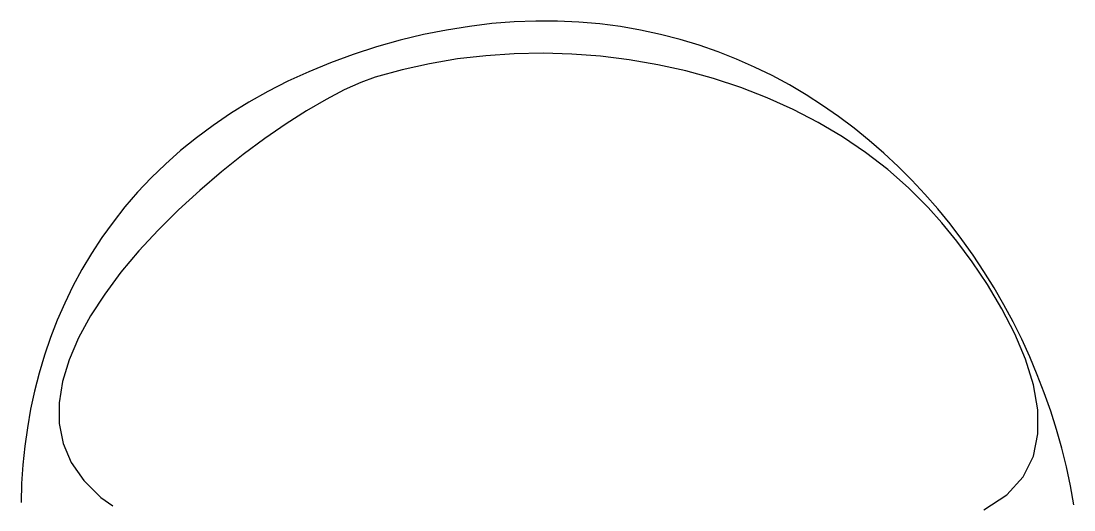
# Model space of a CAD drawing. Header units: metres. Extents: x 63 to 1153, y 57 to 743.
# Drawn here: x 62.9 to 98.75, y 73.6 to 90.23 of the extents above; entities that cross this region are included whole.
import ezdxf

# ---------------------------------------------------------------- set-up
doc = ezdxf.new("R2010")
doc.units = ezdxf.units.M

msp = doc.modelspace()

# ---------------------------------------------------------------- linework, layer by layer
for p, q in [((78.1632, 90.0536), (77.3869, 89.929)), ((78.9297, 90.1452), (78.1632, 90.0536)), ((79.6859, 90.2047), (78.9297, 90.1452)), ((80.4317, 90.2327), (79.6859, 90.2047)), ((81.1668, 90.23), (80.4317, 90.2327)), ((81.891, 90.1973), (81.1668, 90.23)), ((82.6039, 90.1352), (81.891, 90.1973)), ((83.3053, 90.0446), (82.6039, 90.1352)), ((83.995, 89.9261), (83.3053, 90.0446)), ((76.6008, 89.7709), (75.8053, 89.5784)), ((77.3869, 89.929), (76.6008, 89.7709)), ((84.6727, 89.7804), (83.995, 89.9261)), ((85.3382, 89.6083), (84.6727, 89.7804)), ((75.0008, 89.3511), (74.2033, 89.0931)), ((75.8053, 89.5784), (75.0007, 89.351)), ((85.9912, 89.4104), (85.3382, 89.6083)), ((86.6314, 89.1876), (85.9912, 89.4104)), ((74.2033, 89.0931), (73.4355, 88.8123)), ((77.7603, 88.9426), (76.8101, 88.7832)), ((78.7229, 89.055), (77.7603, 88.9426)), ((79.6946, 89.1204), (78.7229, 89.055)), ((80.6723, 89.139), (79.6946, 89.1204)), ((81.6524, 89.1109), (80.6723, 89.139)), ((82.6318, 89.0363), (81.6524, 89.1109)), ((83.6071, 88.9152), (82.6318, 89.0363)), ((84.575, 88.748), (83.6071, 88.9152)), ((87.2585, 88.9404), (86.6314, 89.1876)), ((87.8724, 88.6697), (87.2585, 88.9404)), ((73.4355, 88.8123), (72.6971, 88.5093)), ((75.8758, 88.5765), (74.9606, 88.3225)), ((76.8101, 88.7832), (75.8758, 88.5765)), ((85.5322, 88.5346), (84.575, 88.748)), ((88.4728, 88.3761), (87.8724, 88.6697)), ((71.9878, 88.1847), (71.3072, 87.8394)), ((72.6971, 88.5093), (71.9878, 88.1847)), ((74.9606, 88.3225), (74.4648, 88.1427)), ((86.4753, 88.2752), (85.5322, 88.5346)), ((87.4012, 87.97), (86.4753, 88.2752)), ((89.0594, 88.0604), (88.4728, 88.3761)), ((71.3072, 87.8394), (70.6553, 87.474)), ((73.9029, 87.8888), (73.2853, 87.5661)), ((74.4648, 88.1427), (73.9029, 87.8888)), ((88.3064, 87.6191), (87.4012, 87.97)), ((89.6319, 87.7233), (89.0594, 88.0604)), ((70.6553, 87.474), (70.0317, 87.0891)), ((73.2853, 87.5661), (72.6222, 87.1796)), ((89.1876, 87.2227), (88.3064, 87.6191)), ((90.1902, 87.3654), (89.6319, 87.7233)), ((72.6222, 87.1796), (71.9239, 86.7346)), ((90.0415, 86.7808), (89.1876, 87.2227)), ((90.7339, 86.9875), (90.1902, 87.3654)), ((70.0317, 87.0891), (69.4361, 86.6856)), ((90.8649, 86.2936), (90.0415, 86.7808)), ((91.2627, 86.5904), (90.7339, 86.9875)), ((69.4361, 86.6856), (68.8684, 86.264)), ((71.9239, 86.7346), (71.2006, 86.2363)), ((91.7765, 86.1747), (91.2627, 86.5904)), ((68.8684, 86.264), (68.3282, 85.8252)), ((71.2006, 86.2363), (70.4626, 85.6897)), ((91.6543, 85.7613), (90.8649, 86.2936)), ((92.275, 85.7411), (91.7765, 86.1747)), ((68.3282, 85.8252), (67.8153, 85.3697)), ((70.4626, 85.6897), (69.7202, 85.1001)), ((92.4066, 85.184), (91.6543, 85.7613)), ((92.7578, 85.2904), (92.275, 85.7411)), ((67.8153, 85.3697), (67.3294, 84.8984)), ((69.7202, 85.1001), (68.9836, 84.4725)), ((93.1183, 84.5618), (92.4066, 85.184)), ((93.2249, 84.8233), (92.7578, 85.2904)), ((67.3294, 84.8984), (66.8704, 84.4119)), ((93.6758, 84.3405), (93.2249, 84.8233)), ((66.8704, 84.4119), (66.4379, 83.9109)), ((68.9836, 84.4725), (68.2631, 83.8123)), ((93.7862, 83.895), (93.1183, 84.5618)), ((94.1104, 83.8427), (93.6758, 84.3405)), ((66.4379, 83.9109), (66.0317, 83.3962)), ((94.2528, 83.3706), (93.7862, 83.895)), ((68.2631, 83.8123), (67.569, 83.1245)), ((94.5284, 83.3306), (94.1104, 83.8427)), ((66.0317, 83.3962), (65.6515, 82.8683)), ((94.7594, 82.7472), (94.2528, 83.3706)), ((94.9294, 82.805), (94.5284, 83.3306)), ((65.6515, 82.8683), (65.2972, 82.3281)), ((67.569, 83.1245), (66.9116, 82.4144)), ((95.3134, 82.2666), (94.9294, 82.805)), ((95.2832, 82.0415), (94.7594, 82.7472)), ((65.2972, 82.3281), (64.9683, 81.7763)), ((66.9116, 82.4144), (66.301, 81.687)), ((95.68, 81.716), (95.3134, 82.2666)), ((64.9683, 81.7763), (64.6647, 81.2134)), ((95.8015, 81.2699), (95.2832, 82.0415)), ((66.301, 81.687), (65.7477, 80.9476)), ((96.0289, 81.154), (95.68, 81.716)), ((64.6647, 81.2134), (64.3862, 80.6403)), ((96.2915, 80.4493), (95.8015, 81.2699)), ((96.36, 80.5814), (96.0289, 81.154)), ((65.7477, 80.9476), (65.2618, 80.2013)), ((64.3862, 80.6403), (64.1324, 80.0577)), ((96.7306, 79.5963), (96.2915, 80.4493)), ((96.6729, 79.9987), (96.36, 80.5814)), ((64.1324, 80.0577), (63.9031, 79.4662)), ((65.2618, 80.2013), (64.8537, 79.4533)), ((96.9674, 79.4068), (96.6729, 79.9987)), ((97.0959, 78.7275), (96.7306, 79.5963)), ((63.9031, 79.4662), (63.6981, 78.8665)), ((64.8537, 79.4533), (64.5335, 78.7088)), ((97.2432, 78.8064), (96.9674, 79.4068)), ((63.6981, 78.8665), (63.5171, 78.2594)), ((64.5335, 78.7088), (64.3116, 77.9728)), ((97.3647, 77.8595), (97.0959, 78.7275)), ((97.5001, 78.1981), (97.2432, 78.8064)), ((63.5171, 78.2594), (63.3599, 77.6456)), ((97.7378, 77.5828), (97.5001, 78.1981)), ((64.3116, 77.9728), (64.1982, 77.2507)), ((97.5143, 77.0091), (97.3647, 77.8595)), ((63.3599, 77.6456), (63.2261, 77.0257)), ((97.956, 76.961), (97.7378, 77.5828)), ((64.1982, 77.2507), (64.2036, 76.5475)), ((63.2261, 77.0257), (63.1156, 76.4004)), ((97.522, 76.1929), (97.5143, 77.0091)), ((98.1546, 76.3336), (97.956, 76.961)), ((63.1156, 76.4004), (63.0281, 75.7706)), ((64.2036, 76.5475), (64.3381, 75.8684)), ((97.3649, 75.4276), (97.522, 76.1929)), ((98.3332, 75.7012), (98.1546, 76.3336)), ((63.0281, 75.7706), (62.9634, 75.1368)), ((64.3381, 75.8684), (64.612, 75.2187)), ((98.4917, 75.0646), (98.3332, 75.7012)), ((97.0204, 74.7298), (97.3649, 75.4276)), ((62.9634, 75.1368), (62.9211, 74.4998)), ((64.612, 75.2187), (65.0354, 74.6033)), ((98.6296, 74.4244), (98.4917, 75.0646)), ((65.0354, 74.6033), (65.6188, 74.0277)), ((96.4658, 74.1161), (97.0204, 74.7298)), ((62.9211, 74.4998), (62.9011, 73.8602)), ((98.7468, 73.7815), (98.6296, 74.4244)), ((65.6188, 74.0277), (66.03, 73.7437)), ((95.6782, 73.6033), (96.4658, 74.1161))]:
    msp.add_line(p, q)

doc.saveas('drawing.dxf')
